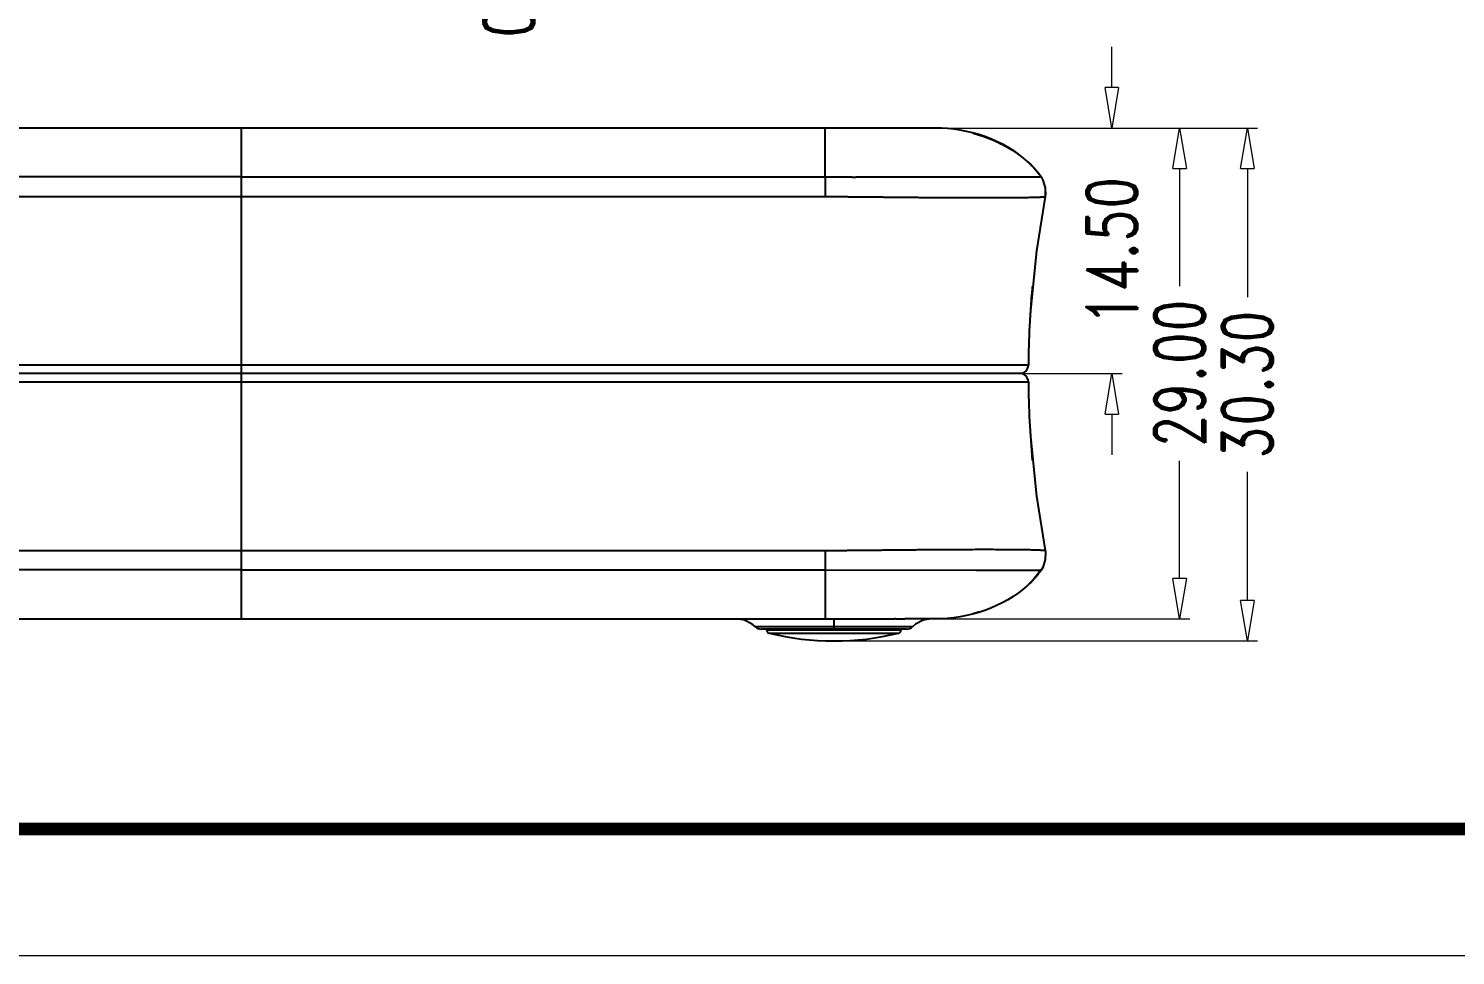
# Model space of a CAD drawing. Header units: millimetres. Extents: x 3219 to 3653, y 1046 to 1347.
# Drawn here: x 3279.9 to 3364.2, y 1045.6 to 1100.3 of the extents above; entities that cross this region are included whole.
import ezdxf

# ---------------------------------------------------------------- set-up
doc = ezdxf.new("R2010")
doc.units = ezdxf.units.MM
doc.layers.add('dim', color=82, linetype='Continuous', lineweight=9)
doc.layers.add('from', color=7, linetype='Continuous', lineweight=13)
doc.styles.add('ROMAND', font='romand.shx', dxfattribs={"width": 0.75, "bigfont": 'gbcbig.shx'})
doc.dimstyles.new('YanXiu', dxfattribs={"dimtxt": 2.5, "dimasz": 2.2, "dimexe": 1, "dimexo": 0, "dimgap": 0.66, "dimtad": 0, "dimzin": 1, "dimdsep": 46, "dimtxsty": 'ROMAND', "dimblk": 'CLOSEDBLANK', "dimcen": 0, "dimclrd": 3, "dimclre": 3, "dimclrt": 7, "dimazin": 0, "dimtfac": 1, "dimtofl": 0, "dimtmove": 0, "dimatfit": 3, "dimldrblk": 'CLOSEDBLANK', "dimfxl": 1, "dimlwd": 5, "dimlwe": 5, "dimarcsym": 0})

# ---------------------------------------------------------------- blocks, each defined once
blk = doc.blocks.new('_ClosedBlank')
at = {"color": 0, "linetype": 'ByBlock', "lineweight": -2}
for p, q in [((-1, 0.167), (0, 0)), ((-1, 0.167), (-1, -0.167)), ((0, 0), (-1, -0.167))]:
    blk.add_line(p, q, dxfattribs=at)
blk = doc.blocks.new('*D52')
at = {"layer": 'Defpoints', "color": 0}
for p in [(3333.479, 1094.442), (3338.481, 1079.942), (3343.912, 1079.942)]:
    blk.add_point(p, dxfattribs=at)
at = {"layer": 'dim', "color": 3, "lineweight": 5}
for p, q in [((3343.912, 1096.842), (3343.912, 1099.242)), ((3333.479, 1094.442), (3344.511, 1094.442)), ((3338.481, 1079.942), (3344.511, 1079.942)), ((3343.912, 1077.542), (3343.912, 1075.142))]:
    blk.add_line(p, q, dxfattribs=at)
at = {"layer": 'dim', "color": 3, "lineweight": 5, "xscale": 2.4, "yscale": 2.4, "zscale": 2.4}
for p, rotation in [((3343.912, 1094.442), 270), ((3343.912, 1079.942), 90)]:
    blk.add_blockref('_ClosedBlank', p, dxfattribs=dict(at, rotation=rotation))
at = {"layer": 'dim', "color": 7, "insert": (3343.912, 1087.192), "char_height": 3, "attachment_point": 5, "rotation": 90, "style": 'ROMAND'}
blk.add_mtext('14.50', dxfattribs=at)
blk = doc.blocks.new('*D53')
at = {"layer": 'Defpoints', "color": 0}
for p in [(3333.479, 1094.442), (3333.479, 1065.442), (3347.912, 1065.442)]:
    blk.add_point(p, dxfattribs=at)
at = {"layer": 'dim', "color": 3, "lineweight": 5}
for p, q in [((3333.479, 1094.442), (3348.511, 1094.442)), ((3347.912, 1092.042), (3347.912, 1085.095)), ((3347.912, 1067.842), (3347.912, 1074.789)), ((3333.479, 1065.442), (3348.511, 1065.442))]:
    blk.add_line(p, q, dxfattribs=at)
at = {"layer": 'dim', "color": 3, "lineweight": 5, "xscale": 2.4, "yscale": 2.4, "zscale": 2.4}
for p, rotation in [((3347.912, 1094.442), 90), ((3347.912, 1065.442), 270)]:
    blk.add_blockref('_ClosedBlank', p, dxfattribs=dict(at, rotation=rotation))
at = {"layer": 'dim', "color": 7, "insert": (3347.912, 1079.942), "char_height": 3, "attachment_point": 5, "rotation": 90, "style": 'ROMAND'}
blk.add_mtext('29.00', dxfattribs=at)
blk = doc.blocks.new('*D54')
at = {"layer": 'Defpoints', "color": 0}
for p in [(3333.479, 1094.442), (3327.499, 1064.142), (3351.912, 1064.142)]:
    blk.add_point(p, dxfattribs=at)
at = {"layer": 'dim', "color": 3, "lineweight": 5}
for p, q in [((3333.479, 1094.442), (3352.511, 1094.442)), ((3351.912, 1092.042), (3351.912, 1084.445)), ((3351.912, 1066.542), (3351.912, 1074.139)), ((3327.499, 1064.142), (3352.511, 1064.142))]:
    blk.add_line(p, q, dxfattribs=at)
at = {"layer": 'dim', "color": 3, "lineweight": 5, "xscale": 2.4, "yscale": 2.4, "zscale": 2.4}
for p, rotation in [((3351.912, 1094.442), 90), ((3351.912, 1064.142), 270)]:
    blk.add_blockref('_ClosedBlank', p, dxfattribs=dict(at, rotation=rotation))
at = {"layer": 'dim', "color": 7, "insert": (3351.912, 1079.292), "char_height": 3, "attachment_point": 5, "rotation": 90, "style": 'ROMAND'}
blk.add_mtext('30.30', dxfattribs=at)
blk = doc.blocks.new('*D58')
at = {"layer": 'Defpoints', "color": 0}
for p in [(3304.999, 1112.366), (3305.025, 1112.066), (3308.304, 1112.066)]:
    blk.add_point(p, dxfattribs=at)
at = {"layer": 'dim', "color": 3, "lineweight": 5}
for p, q in [((3308.304, 1114.766), (3308.304, 1117.166)), ((3304.999, 1112.366), (3308.903, 1112.366)), ((3305.025, 1112.066), (3308.903, 1112.066)), ((3308.304, 1109.666), (3308.304, 1107.266))]:
    blk.add_line(p, q, dxfattribs=at)
at = {"layer": 'dim', "color": 3, "lineweight": 5, "xscale": 2.4, "yscale": 2.4, "zscale": 2.4}
for p, rotation in [((3308.304, 1112.366), 270), ((3308.304, 1112.066), 90)]:
    blk.add_blockref('_ClosedBlank', p, dxfattribs=dict(at, rotation=rotation))
at = {"layer": 'dim', "color": 7, "insert": (3308.304, 1103.184), "char_height": 3, "attachment_point": 5, "rotation": 90, "style": 'ROMAND'}
blk.add_mtext('0.30', dxfattribs=at)

msp = doc.modelspace()

# ---------------------------------------------------------------- linework, layer by layer
at = {"color": 7, "linetype": 'Continuous'}
for p, q in [((3326.979, 1094.442), (3258.019, 1094.442)), ((3292.499, 1094.442), (3292.499, 1065.442)), ((3333.479, 1094.442), (3323.229, 1094.442)), ((3326.979, 1091.549), (3326.979, 1094.442)), ((3335.714, 1094.137), (3336.042, 1094.043)), ((3336.039, 1094.044), (3336.363, 1093.937)), ((3336.356, 1093.939), (3336.674, 1093.822)), ((3336.664, 1093.826), (3336.973, 1093.698)), ((3336.961, 1093.703), (3337.263, 1093.565)), ((3337.248, 1093.572), (3337.536, 1093.427)), ((3337.52, 1093.436), (3337.783, 1093.291)), ((3337.766, 1093.3), (3337.999, 1093.161)), ((3337.982, 1093.171), (3338.176, 1093.047)), ((3338.176, 1093.047), (3338.29, 1092.969)), ((3338.29, 1092.969), (3338.353, 1092.925)), ((3338.353, 1092.925), (3338.388, 1092.9)), ((3338.388, 1092.9), (3338.423, 1092.875)), ((3338.956, 1092.438), (3338.981, 1092.416)), ((3338.981, 1092.416), (3339.002, 1092.396)), ((3339.002, 1092.396), (3339.024, 1092.375)), ((3339.024, 1092.375), (3339.048, 1092.352)), ((3339.048, 1092.352), (3339.073, 1092.328)), ((3339.073, 1092.328), (3339.099, 1092.303)), ((3339.099, 1092.303), (3339.125, 1092.277)), ((3339.125, 1092.277), (3339.152, 1092.25)), ((3339.152, 1092.25), (3339.18, 1092.222)), ((3339.18, 1092.222), (3339.208, 1092.193)), ((3339.208, 1092.193), (3339.236, 1092.164)), ((3339.236, 1092.164), (3339.265, 1092.133)), ((3339.265, 1092.133), (3339.293, 1092.102)), ((3339.733, 1091.549), (3339.272, 1092.125)), ((3339.293, 1092.102), (3339.322, 1092.071)), ((3339.322, 1092.071), (3339.351, 1092.038)), ((3339.351, 1092.038), (3339.38, 1092.006)), ((3339.38, 1092.006), (3339.408, 1091.973)), ((3339.408, 1091.973), (3339.437, 1091.939)), ((3339.437, 1091.939), (3339.465, 1091.905)), ((3292.499, 1091.549), (3258.019, 1091.549)), ((3292.499, 1091.549), (3326.979, 1091.549)), ((3339.465, 1091.905), (3339.493, 1091.871)), ((3339.493, 1091.871), (3339.521, 1091.837)), ((3339.521, 1091.837), (3339.548, 1091.802)), ((3339.548, 1091.802), (3339.575, 1091.768)), ((3339.575, 1091.768), (3339.601, 1091.733)), ((3339.601, 1091.733), (3339.627, 1091.699)), ((3339.627, 1091.699), (3339.652, 1091.665)), ((3339.652, 1091.665), (3339.677, 1091.631)), ((3339.677, 1091.631), (3339.701, 1091.597)), ((3339.701, 1091.597), (3339.724, 1091.564)), ((3339.724, 1091.564), (3339.732, 1091.552)), ((3339.732, 1091.552), (3339.841, 1091.365)), ((3339.841, 1091.366), (3339.984, 1090.905)), ((3258.021, 1090.396), (3326.976, 1090.396)), ((3339.973, 1090.396), (3339.455, 1087.183)), ((3339.971, 1090.396), (3339.971, 1090.396)), ((3339.984, 1090.905), (3339.973, 1090.396)), ((3339.988, 1090.503), (3339.973, 1090.408)), ((3339.997, 1090.617), (3339.988, 1090.503)), ((3339.999, 1090.666), (3339.997, 1090.617)), ((3339.998, 1090.643), (3339.999, 1090.668)), ((3339.999, 1090.668), (3339.999, 1090.666)), ((3339.455, 1087.183), (3339.105, 1083.664)), ((3339.105, 1083.664), (3339.052, 1082.753)), ((3338.981, 1080.438), (3246.015, 1080.438)), ((3246.015, 1079.446), (3338.981, 1079.446)), ((3338.481, 1079.942), (3246.515, 1079.942)), ((3339.052, 1077.131), (3339.105, 1076.22)), ((3339.105, 1076.22), (3339.455, 1072.7)), ((3339.455, 1072.7), (3339.973, 1069.488)), ((3258.021, 1069.488), (3326.976, 1069.488)), ((3339.971, 1069.488), (3339.971, 1069.488)), ((3339.973, 1069.488), (3339.985, 1069.417)), ((3339.985, 1069.417), (3339.98, 1068.948)), ((3339.985, 1069.398), (3339.99, 1069.364)), ((3339.99, 1069.364), (3339.998, 1069.258)), ((3339.998, 1069.258), (3339.998, 1069.223)), ((3339.828, 1068.492), (3339.732, 1068.332)), ((3339.98, 1068.948), (3339.828, 1068.492)), ((3292.499, 1068.335), (3258.019, 1068.335)), ((3292.499, 1068.335), (3326.979, 1068.335)), ((3326.979, 1068.335), (3326.979, 1065.442)), ((3326.979, 1068.335), (3335.879, 1068.322)), ((3335.879, 1068.322), (3335.915, 1068.322)), ((3339.016, 1067.501), (3338.995, 1067.481)), ((3339.04, 1067.523), (3339.016, 1067.501)), ((3339.064, 1067.547), (3339.04, 1067.523)), ((3339.089, 1067.571), (3339.064, 1067.547)), ((3339.114, 1067.596), (3339.089, 1067.571)), ((3339.14, 1067.621), (3339.114, 1067.596)), ((3339.166, 1067.648), (3339.14, 1067.621)), ((3339.192, 1067.674), (3339.166, 1067.648)), ((3339.272, 1067.759), (3339.171, 1067.653)), ((3339.218, 1067.702), (3339.192, 1067.674)), ((3339.245, 1067.73), (3339.218, 1067.702)), ((3339.271, 1067.758), (3339.245, 1067.73)), ((3339.298, 1067.787), (3339.271, 1067.758)), ((3339.733, 1068.335), (3339.272, 1067.759)), ((3339.325, 1067.816), (3339.298, 1067.787)), ((3339.351, 1067.846), (3339.325, 1067.816)), ((3339.378, 1067.877), (3339.351, 1067.846)), ((3339.405, 1067.908), (3339.378, 1067.877)), ((3339.432, 1067.94), (3339.405, 1067.908)), ((3339.459, 1067.972), (3339.432, 1067.94)), ((3339.486, 1068.004), (3339.459, 1067.972)), ((3339.513, 1068.038), (3339.486, 1068.004)), ((3339.54, 1068.072), (3339.513, 1068.038)), ((3339.567, 1068.106), (3339.54, 1068.072)), ((3339.594, 1068.141), (3339.567, 1068.106)), ((3339.621, 1068.177), (3339.594, 1068.141)), ((3339.647, 1068.213), (3339.621, 1068.177)), ((3339.674, 1068.249), (3339.647, 1068.213)), ((3339.7, 1068.287), (3339.674, 1068.249)), ((3339.727, 1068.325), (3339.7, 1068.287)), ((3339.732, 1068.332), (3339.727, 1068.325)), ((3338.975, 1067.463), (3338.957, 1067.446)), ((3338.995, 1067.481), (3338.975, 1067.463)), ((3336.038, 1065.84), (3335.714, 1065.747)), ((3336.066, 1065.849), (3336.038, 1065.84)), ((3253.896, 1065.442), (3326.979, 1065.442)), ((3322.218, 1065.368), (3321.749, 1065.442)), ((3321.75, 1065.442), (3331.101, 1065.442)), ((3322.682, 1065.127), (3322.218, 1065.368)), ((3322.866, 1064.975), (3322.682, 1065.127)), ((3332.132, 1064.975), (3322.866, 1064.975)), ((3327.499, 1065.442), (3327.499, 1064.842)), ((3331.155, 1065.442), (3331.095, 1065.442)), ((3331.155, 1065.442), (3331.696, 1065.442)), ((3333.479, 1065.442), (3331.694, 1065.442)), ((3332.316, 1065.127), (3332.131, 1064.975)), ((3332.779, 1065.368), (3332.316, 1065.127)), ((3333.249, 1065.442), (3332.779, 1065.368)), ((3331.792, 1064.842), (3323.206, 1064.842)), ((3323.527, 1064.842), (3323.527, 1064.795)), ((3323.527, 1064.842), (3323.527, 1064.795)), ((3323.527, 1064.795), (3331.47, 1064.795)), ((3323.68, 1064.605), (3331.318, 1064.605)), ((3331.471, 1064.842), (3331.47, 1064.795)), ((3331.471, 1064.842), (3331.47, 1064.795))]:
    msp.add_line(p, q, dxfattribs=at)
for centre, radius, start, end in [((3335.224, 1088.366), 5.524, 42.8824, 47.44636), ((3788.124, 1089.882), 461.148, 179.79288, 179.93607), ((3395.38, 1079.871), 56.402, 177.07126, 179.42442), ((3338.481, 1080.442), 0.5, 270.0018, 359.48844), ((3338.481, 1079.442), 0.5, 0.51076, 89.999), ((3396.729, 1080.049), 57.751, 180.59769, 182.89567), ((3394.877, 1079.93), 55.896, 182.86973, 185.25835), ((3788.124, 1070.002), 461.148, 180.06393, 180.20712), ((3335.164, 1071.581), 5.611, 312.53685, 315.56832), ((3323.206, 1065.342), 0.5, 227.25069, 270), ((3331.792, 1065.342), 0.5, 270, 312.74931), ((3323.727, 1064.799), 0.2, 181, 256.18294), ((3327.499, 1080.133), 15.991, 256.18294, 283.81706), ((3331.27, 1064.799), 0.2, 283.81706, 359)]:
    msp.add_arc(centre, radius, start, end, dxfattribs=at)
for points, start_tangent, end_tangent in [([(3338.96, 1092.435), (3333.479, 1094.442)], (-0.736243, 0.676717), (-1, 0)), ([(3326.979, 1091.549), (3327.105, 1091.549), (3327.234, 1091.55), (3327.363, 1091.551), (3327.493, 1091.552), (3327.622, 1091.553), (3327.749, 1091.553), (3327.874, 1091.554), (3327.999, 1091.553), (3328.126, 1091.552), (3328.251, 1091.551), (3328.377, 1091.55), (3328.501, 1091.549), (3328.625, 1091.548), (3328.748, 1091.548), (3328.875, 1091.549), (3329.01, 1091.55), (3329.159, 1091.552), (3329.327, 1091.554), (3329.517, 1091.556), (3329.728, 1091.557), (3329.96, 1091.558), (3330.211, 1091.558), (3330.477, 1091.558), (3330.757, 1091.558), (3331.052, 1091.558), (3331.364, 1091.559), (3331.698, 1091.559), (3332.055, 1091.56), (3332.44, 1091.561), (3332.855, 1091.561), (3333.302, 1091.562), (3333.784, 1091.562), (3334.301, 1091.561), (3334.84, 1091.561), (3335.381, 1091.561), (3335.915, 1091.562), (3336.435, 1091.562), (3336.935, 1091.562), (3337.409, 1091.561), (3337.842, 1091.561), (3338.196, 1091.562), (3338.481, 1091.561), (3338.714, 1091.561), (3338.906, 1091.56), (3339.064, 1091.559), (3339.194, 1091.559), (3339.299, 1091.558), (3339.384, 1091.558), (3339.454, 1091.558), (3339.513, 1091.558), (3339.564, 1091.557), (3339.608, 1091.556), (3339.646, 1091.553), (3339.676, 1091.55), (3339.699, 1091.548), (3339.714, 1091.55), (3339.732, 1091.549)], (1, 0.000878), (0.975854, -0.218425)), ([(3326.976, 1090.396), (3327.104, 1090.396), (3327.233, 1090.396), (3327.362, 1090.396), (3327.491, 1090.396), (3327.618, 1090.395), (3327.742, 1090.395), (3327.864, 1090.394), (3327.986, 1090.393), (3328.109, 1090.391), (3328.234, 1090.388), (3328.361, 1090.386), (3328.491, 1090.384), (3328.622, 1090.382), (3328.752, 1090.381), (3328.885, 1090.38), (3329.025, 1090.379), (3329.178, 1090.378), (3329.349, 1090.377), (3329.541, 1090.376), (3329.755, 1090.374), (3329.991, 1090.372), (3330.247, 1090.369), (3330.519, 1090.366), (3330.807, 1090.363), (3331.111, 1090.36), (3331.432, 1090.357), (3331.775, 1090.354), (3332.143, 1090.351), (3332.539, 1090.347), (3332.966, 1090.344), (3333.426, 1090.341), (3333.922, 1090.337), (3334.454, 1090.334), (3335.011, 1090.331), (3335.568, 1090.329), (3336.118, 1090.328), (3336.653, 1090.328), (3337.166, 1090.329), (3337.652, 1090.331), (3338.094, 1090.334), (3338.455, 1090.338), (3338.744, 1090.342), (3338.979, 1090.346), (3339.172, 1090.35), (3339.331, 1090.353), (3339.46, 1090.357), (3339.565, 1090.36), (3339.649, 1090.364), (3339.718, 1090.367), (3339.775, 1090.371), (3339.824, 1090.374), (3339.866, 1090.376), (3339.9, 1090.378), (3339.928, 1090.379), (3339.948, 1090.382), (3339.962, 1090.386), (3339.972, 1090.395)], (0.999998, -0.001805), (-0.448618, 0.893724)), ([(3339.216, 1085.078), (3339.157, 1084.392), (3339.074, 1083.175), (3339.052, 1082.753)], (-0.092422, -0.99572), (-0.050681, -0.998715)), ([(3326.976, 1069.488), (3327.104, 1069.488), (3327.233, 1069.488), (3327.362, 1069.488), (3327.491, 1069.488), (3327.618, 1069.488), (3327.742, 1069.489), (3327.864, 1069.49), (3327.986, 1069.491), (3328.109, 1069.493), (3328.234, 1069.495), (3328.361, 1069.498), (3328.491, 1069.5), (3328.622, 1069.502), (3328.752, 1069.503), (3328.885, 1069.504), (3329.025, 1069.505), (3329.178, 1069.506), (3329.349, 1069.507), (3329.541, 1069.508), (3329.755, 1069.51), (3329.991, 1069.512), (3330.247, 1069.515), (3330.519, 1069.518), (3330.807, 1069.521), (3331.111, 1069.524), (3331.432, 1069.527), (3331.775, 1069.53), (3332.143, 1069.533), (3332.539, 1069.537), (3332.966, 1069.54), (3333.426, 1069.543), (3333.922, 1069.547), (3334.454, 1069.55), (3335.011, 1069.553), (3335.568, 1069.555), (3336.118, 1069.556), (3336.653, 1069.556), (3337.166, 1069.555), (3337.652, 1069.553), (3338.094, 1069.55), (3338.455, 1069.546), (3338.744, 1069.542), (3338.979, 1069.538), (3339.172, 1069.534), (3339.331, 1069.531), (3339.46, 1069.527), (3339.565, 1069.524), (3339.649, 1069.52), (3339.718, 1069.516), (3339.775, 1069.513), (3339.824, 1069.51), (3339.866, 1069.508), (3339.9, 1069.506), (3339.928, 1069.505), (3339.948, 1069.502), (3339.962, 1069.498), (3339.972, 1069.489)], (0.999998, 0.001805), (-0.448199, -0.893934)), ([(3335.915, 1068.322), (3336.435, 1068.322), (3336.935, 1068.322), (3337.409, 1068.323), (3337.842, 1068.323), (3338.196, 1068.322), (3338.481, 1068.323), (3338.714, 1068.323), (3338.906, 1068.324), (3339.064, 1068.325), (3339.194, 1068.325), (3339.299, 1068.326), (3339.384, 1068.326), (3339.454, 1068.326), (3339.513, 1068.326), (3339.564, 1068.326), (3339.608, 1068.328), (3339.646, 1068.331), (3339.676, 1068.334), (3339.699, 1068.336), (3339.714, 1068.334), (3339.732, 1068.335)], (1, -0.00027), (0.975854, 0.218425)), ([(3338.958, 1067.447), (3333.479, 1065.442)], (-0.736663, -0.67626), (-1, 0))]:
    msp.add_spline(points, degree=3, dxfattribs=dict(at, start_tangent=start_tangent, end_tangent=end_tangent))
at = {"layer": 'from'}
msp.add_lwpolyline([(3219.379, 1045.566), (3653.364, 1045.566), (3653.364, 1347.146), (3219.379, 1347.146)], close=True, dxfattribs=at)
at = {"layer": 'from', "const_width": 0.748}
msp.add_lwpolyline([(3226.859, 1053.045), (3226.859, 1339.667), (3645.885, 1339.667), (3645.885, 1053.045), (3226.859, 1053.045)], dxfattribs=at)

# ---------------------------------------------------------------- dimensions: what is measured, and where the dimension line sits
at = {"layer": 'dim'}
for base, p1, p2, picture, middle in [((3308.304, 1112.066), (3304.999, 1112.366), (3305.025, 1112.066), '*D58', (3308.304, 1103.184)), ((3343.912, 1079.942), (3333.479, 1094.442), (3338.481, 1079.942), '*D52', (3343.912, 1087.192)), ((3351.912, 1064.142), (3333.479, 1094.442), (3327.499, 1064.142), '*D54', (3351.912, 1079.292)), ((3347.912, 1065.442), (3333.479, 1094.442), (3333.479, 1065.442), '*D53', (3347.912, 1079.942))]:
    dim = msp.add_linear_dim(base=base, p1=p1, p2=p2, angle=90, dimstyle='YanXiu', override={"dimtxt": 3, "dimasz": 2.4, "dimexe": 0.5997, "dimgap": 0.5997}, dxfattribs=at)
    dim.commit()
    dim.dimension.update_dxf_attribs({"geometry": picture, "text_midpoint": middle})

doc.saveas('drawing.dxf')
